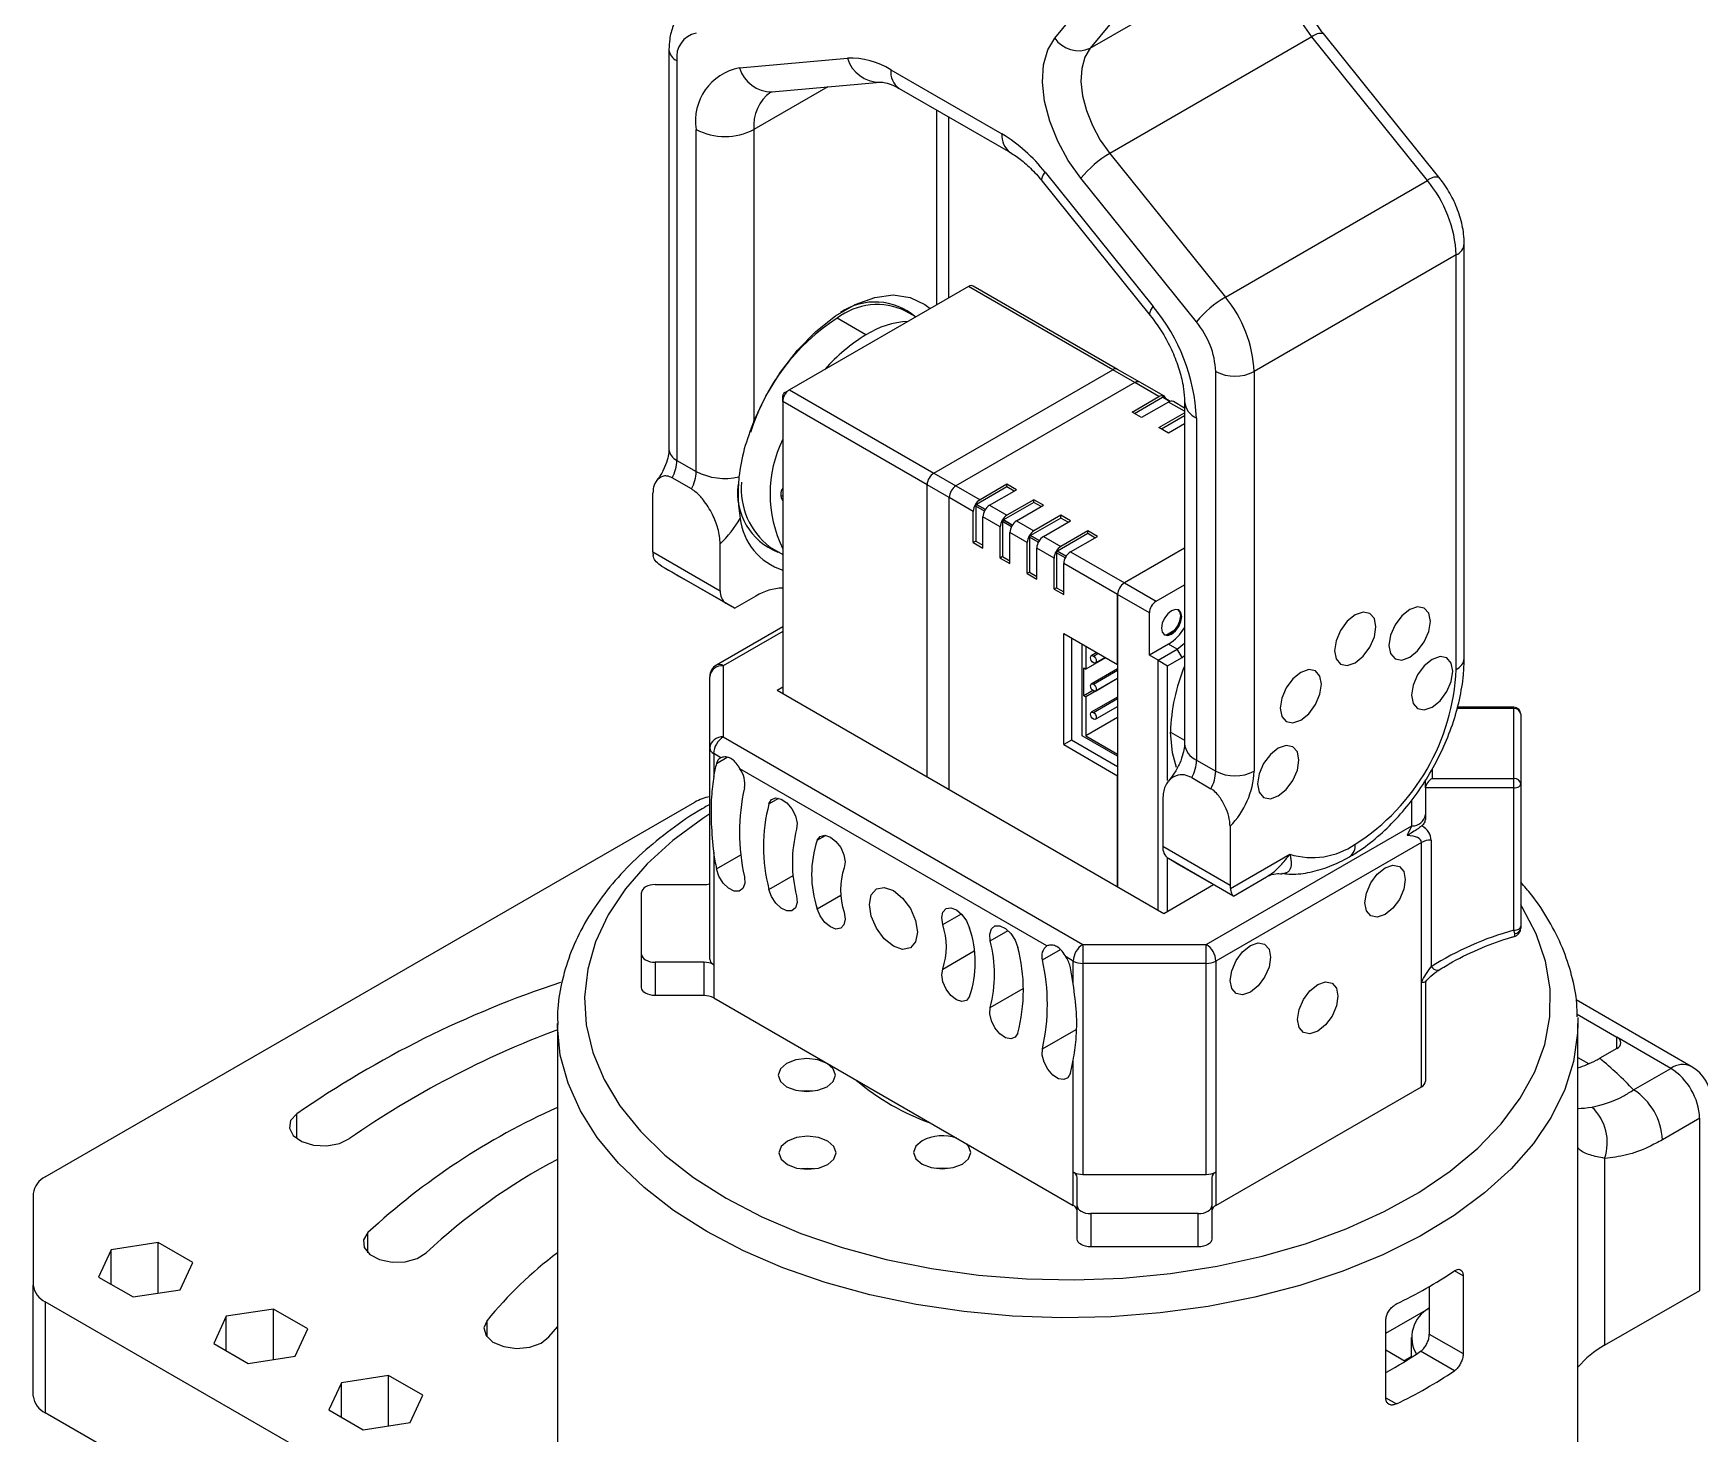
# Model space of a CAD drawing. Header units: millimetres. Extents: x 87 to 927, y 46 to 640.
# Drawn here: x 701.5 to 824, y 417.7 to 520.7 of the extents above; entities that cross this region are included whole.
import ezdxf

# ---------------------------------------------------------------- set-up
doc = ezdxf.new("R2010")
doc.units = ezdxf.units.MM

msp = doc.modelspace()

# ---------------------------------------------------------------- linework, layer by layer
at = {"color": 7, "linetype": 'Continuous', "lineweight": 25}
for p, q in [((776.587, 520.327), (787.18, 533.144)), ((790.009, 532.663), (779.189, 519.572)), ((779.189, 519.572), (794.038, 528.144)), ((804.826, 510.09), (796.332, 520.656)), ((748.234, 519.479), (748.234, 490.091)), ((795.48, 520.41), (780.631, 511.837)), ((803.974, 509.843), (795.48, 520.41)), ((748.82, 518.663), (748.82, 489.274)), ((753.416, 518.131), (761.354, 518.841)), ((755.804, 516.367), (763.743, 517.077)), ((764.536, 517.988), (772.701, 513.275)), ((765.158, 516.615), (773.323, 511.901)), ((768.79, 501.214), (768.79, 514.518)), ((750.234, 488.458), (750.234, 513.603)), ((754.477, 513.603), (754.477, 492.144)), ((780.631, 511.837), (789.125, 501.271)), ((775.666, 509.798), (783.605, 499.923)), ((775.883, 510.453), (783.821, 500.578)), ((787.003, 499.448), (778.509, 510.015)), ((789.125, 501.271), (803.974, 509.843)), ((806.681, 474.723), (806.681, 505.192)), ((806.095, 504.376), (791.246, 495.803)), ((806.095, 473.907), (806.095, 504.376)), ((770.245, 502.054), (757.093, 494.461)), ((780.852, 495.931), (770.245, 502.054)), ((781.202, 495.965), (770.595, 502.088)), ((762.711, 498.501), (760.59, 499.725)), ((766.368, 499.815), (765.628, 500.243)), ((767.699, 488.338), (780.852, 495.931)), ((782.478, 494.992), (769.326, 487.399)), ((782.478, 494.992), (780.852, 495.931)), ((782.828, 495.027), (781.202, 495.965)), ((784.246, 493.971), (782.478, 494.992)), ((784.596, 494.006), (782.828, 495.027)), ((788.418, 466.415), (788.418, 495.803)), ((791.246, 495.803), (791.246, 466.415)), ((756.598, 493.604), (756.598, 494.012)), ((767.204, 487.481), (756.598, 493.604)), ((756.598, 493.604), (756.598, 472.129)), ((756.739, 494.257), (757.093, 494.461)), ((757.093, 494.461), (767.699, 488.338)), ((782.266, 492.828), (784.246, 493.971)), ((782.443, 492.726), (784.493, 493.91)), ((784.953, 493.563), (782.973, 492.42)), ((785.066, 493.613), (784.543, 493.915)), ((786.125, 493.123), (785.303, 493.598)), ((786.125, 493.601), (786.125, 468.456)), ((782.973, 492.42), (782.266, 492.828)), ((784.246, 491.685), (786.125, 492.77)), ((784.423, 491.583), (786.125, 492.566)), ((787.003, 492.377), (787.003, 467.231)), ((784.953, 491.277), (784.246, 491.685)), ((786.125, 491.954), (784.953, 491.277)), ((748.82, 489.274), (750.234, 488.458)), ((749.88, 487.173), (748.466, 487.99)), ((767.204, 466.006), (767.204, 487.481)), ((768.831, 486.542), (767.204, 487.481)), ((767.699, 488.338), (769.326, 487.399)), ((773.073, 487.522), (771.094, 486.379)), ((773.781, 487.114), (773.073, 487.522)), ((773.073, 487.318), (773.073, 487.522)), ((747.052, 482.542), (747.052, 486.859)), ((768.831, 465.067), (768.831, 486.542)), ((770.599, 485.521), (768.831, 486.542)), ((769.326, 487.399), (771.094, 486.379)), ((773.073, 487.318), (770.846, 486.032)), ((771.801, 485.971), (773.781, 487.114)), ((773.604, 487.012), (773.073, 487.318)), ((775.053, 486.379), (773.073, 485.236)), ((775.76, 485.971), (775.053, 486.379)), ((775.053, 486.175), (775.053, 486.379)), ((770.599, 483.235), (770.599, 485.521)), ((770.775, 485.909), (770.775, 483.337)), ((771.306, 482.827), (771.306, 485.113)), ((772.578, 484.379), (771.306, 485.113)), ((771.801, 485.971), (773.073, 485.236)), ((775.053, 486.175), (772.826, 484.889)), ((773.781, 484.828), (775.76, 485.971)), ((777.033, 485.032), (774.806, 483.746)), ((775.584, 485.869), (775.053, 486.175)), ((777.033, 485.236), (775.053, 484.093)), ((777.74, 484.828), (777.033, 485.236)), ((777.033, 485.032), (777.033, 485.236)), ((777.564, 484.726), (777.033, 485.032)), ((772.578, 482.092), (772.578, 484.379)), ((772.755, 484.766), (772.755, 482.194)), ((773.286, 481.684), (773.286, 483.97)), ((774.558, 483.236), (773.286, 483.97)), ((773.781, 484.828), (775.053, 484.093)), ((775.76, 483.685), (777.74, 484.828)), ((779.013, 483.889), (776.786, 482.603)), ((779.013, 484.093), (777.033, 482.95)), ((779.72, 483.685), (779.013, 484.093)), ((779.013, 483.889), (779.013, 484.093)), ((779.543, 483.583), (779.013, 483.889)), ((747.052, 482.542), (752.002, 479.685)), ((752.002, 479.685), (752.002, 483.134)), ((755.629, 482.922), (756.598, 482.362)), ((770.775, 483.337), (770.599, 483.235)), ((770.599, 483.235), (771.306, 482.827)), ((770.775, 483.337), (771.306, 483.031)), ((774.558, 480.949), (774.558, 483.236)), ((774.735, 483.623), (774.735, 481.051)), ((775.265, 480.541), (775.265, 482.827)), ((776.538, 482.093), (775.265, 482.827)), ((775.76, 483.685), (777.033, 482.95)), ((777.74, 482.542), (779.72, 483.685)), ((777.74, 482.542), (781.7, 480.256)), ((786.125, 482.81), (781.7, 480.256)), ((752.416, 478.769), (747.693, 481.496)), ((756.323, 482.521), (756.244, 482.53)), ((772.755, 482.194), (772.578, 482.092)), ((772.578, 482.092), (773.286, 481.684)), ((772.755, 482.194), (773.286, 481.888)), ((776.538, 479.806), (776.538, 482.093)), ((776.715, 482.48), (776.715, 479.908)), ((781.205, 479.398), (777.245, 481.684)), ((777.245, 479.398), (777.245, 481.684)), ((753.062, 478.396), (749.527, 480.437)), ((774.735, 481.051), (774.558, 480.949)), ((774.558, 480.949), (775.265, 480.541)), ((774.735, 481.051), (775.265, 480.745)), ((781.7, 480.256), (784.034, 478.909)), ((784.034, 478.909), (786.125, 480.116)), ((754.627, 479.299), (753.062, 478.396)), ((776.715, 479.908), (776.538, 479.806)), ((776.538, 479.806), (777.245, 479.398)), ((776.715, 479.908), (777.245, 479.602)), ((781.205, 479.398), (781.205, 457.923)), ((783.539, 478.051), (781.205, 479.398)), ((781.205, 474.252), (781.205, 479.398)), ((752.416, 478.769), (753.062, 478.396)), ((783.539, 474.948), (783.539, 478.051)), ((756.598, 477.039), (751.724, 474.225)), ((777.245, 476.538), (781.205, 474.252)), ((777.245, 468.372), (777.245, 476.538)), ((784.791, 476.444), (785.413, 476.804)), ((785.173, 476.504), (785.102, 476.545)), ((777.819, 476.207), (777.819, 468.703)), ((778.59, 469.026), (778.59, 475.762)), ((778.873, 475.598), (778.873, 473.931)), ((784.953, 475.765), (783.539, 474.948)), ((784.175, 474.581), (785.589, 475.398)), ((785.589, 475.398), (784.953, 475.765)), ((785.589, 475.398), (786.125, 475.83)), ((785.943, 474.785), (785.589, 475.398)), ((752.224, 474.176), (752.224, 468.939)), ((778.731, 474.013), (778.873, 473.931)), ((778.731, 471.96), (778.731, 474.013)), ((780.316, 474.765), (778.873, 473.931)), ((779.675, 475.135), (779.273, 474.903)), ((779.573, 474.383), (780.275, 474.789)), ((784.175, 474.581), (783.539, 474.948)), ((784.175, 456.209), (784.175, 474.581)), ((784.175, 474.581), (784.882, 474.173)), ((784.882, 474.173), (785.943, 474.785)), ((784.882, 465.726), (784.882, 474.173)), ((785.943, 474.785), (786.125, 474.932)), ((751.224, 468.123), (751.224, 473.359)), ((781.205, 473.225), (778.873, 471.878)), ((781.205, 473.945), (779.273, 472.829)), ((779.574, 472.31), (781.205, 473.252)), ((756.174, 472.374), (756.598, 472.619)), ((756.174, 472.374), (784.599, 455.964)), ((779.395, 472.343), (778.731, 471.96)), ((778.731, 471.96), (778.873, 471.878)), ((778.873, 471.878), (778.873, 469.026)), ((781.205, 471.871), (779.274, 470.755)), ((781.205, 470.373), (778.873, 469.026)), ((779.574, 470.236), (781.205, 471.178)), ((810.333, 471.116), (806.169, 471.116)), ((810.333, 465.887), (810.333, 471.024)), ((810.833, 470.616), (810.833, 465.479)), ((751.224, 452.608), (751.224, 468.123)), ((752.224, 468.939), (778.65, 453.684)), ((777.819, 468.703), (777.245, 468.372)), ((777.245, 468.372), (781.205, 466.086)), ((781.205, 466.749), (777.819, 468.703)), ((781.205, 467.516), (778.59, 469.026)), ((778.873, 469.026), (781.205, 467.68)), ((752.047, 467.408), (751.517, 467.714)), ((751.517, 467.714), (751.517, 466.033)), ((787.003, 467.231), (788.418, 466.415)), ((776.009, 453.575), (753.45, 466.598)), ((781.205, 457.923), (781.205, 466.086)), ((786.65, 465.947), (788.064, 465.13)), ((803.833, 465.19), (803.833, 465.771)), ((804.333, 465.887), (810.333, 465.887)), ((810.333, 465.19), (810.333, 465.887)), ((810.833, 465.479), (810.833, 455.016)), ((784.529, 464.357), (784.529, 460.907)), ((810.333, 465.19), (803.833, 465.19)), ((803.833, 465.19), (803.833, 462.968)), ((810.333, 454.727), (810.333, 465.19)), ((702.393, 436.583), (750.133, 464.143)), ((787.721, 453.684), (802.833, 462.408)), ((789.478, 462.366), (789.478, 458.05)), ((784.529, 460.907), (789.478, 458.05)), ((803.54, 461.183), (788.428, 452.459)), ((803.54, 450.89), (803.54, 461.183)), ((804.247, 461.352), (804.247, 452.042)), ((751.517, 460.414), (751.517, 452.2)), ((784.882, 456.127), (784.882, 460.031)), ((789.666, 457.265), (784.943, 459.992)), ((785.589, 459.618), (784.943, 459.992)), ((789.125, 457.577), (785.589, 459.618)), ((789.498, 457.793), (793.862, 460.312)), ((747.224, 458.084), (750.81, 458.084)), ((784.599, 455.964), (788.259, 458.077)), ((789.711, 457.239), (792.158, 458.652)), ((746.224, 452.946), (746.224, 457.507)), ((810.388, 454.485), (810.333, 454.727)), ((810.833, 455.016), (810.833, 454.887)), ((778.65, 453.684), (778.65, 452.29)), ((778.65, 453.684), (787.721, 453.684)), ((787.721, 452.29), (787.721, 453.684)), ((746.224, 450.497), (746.224, 452.946)), ((750.81, 452.369), (747.224, 452.369)), ((747.224, 452.369), (747.224, 449.92)), ((750.81, 449.92), (750.81, 452.369)), ((751.517, 452.2), (751.517, 449.75)), ((777.942, 452.459), (777.413, 452.765)), ((777.942, 450.778), (777.942, 452.459)), ((787.721, 452.29), (778.65, 452.29)), ((778.65, 452.29), (778.65, 436.776)), ((787.721, 436.776), (787.721, 452.29)), ((788.428, 452.459), (788.428, 436.945)), ((803.54, 443.219), (803.54, 450.89)), ((803.833, 450.974), (803.833, 443.627)), ((750.81, 449.92), (747.224, 449.92)), ((751.517, 449.75), (777.942, 434.495)), ((823.364, 444.717), (814.903, 449.602)), ((814.975, 448.546), (817.904, 446.855)), ((815.021, 448.315), (815.028, 447.878)), ((740.028, 447.878), (740.028, 414.645)), ((815.028, 414.645), (815.028, 447.878)), ((817.904, 446.038), (816.642, 445.31)), ((821.864, 444.569), (817.904, 446.855)), ((777.942, 436.945), (777.942, 445.158)), ((815.028, 445.378), (815.807, 444.928)), ((819.127, 442.989), (821.864, 444.569)), ((788.428, 434.495), (803.54, 443.219)), ((823.985, 440.895), (821.248, 439.314)), ((823.985, 428.238), (823.985, 440.895)), ((816.999, 437.952), (816.999, 424.206)), ((777.942, 434.495), (777.942, 436.945)), ((778.235, 434.467), (778.235, 436.537)), ((778.65, 436.776), (787.721, 436.776)), ((788.135, 436.537), (788.135, 434.467)), ((788.428, 436.945), (788.428, 434.495)), ((701.514, 435.358), (701.514, 428.629)), ((778.235, 432.017), (778.235, 434.467)), ((787.135, 433.889), (779.235, 433.889)), ((779.235, 433.889), (779.235, 431.44)), ((787.135, 431.44), (787.135, 433.889)), ((788.135, 434.467), (788.135, 432.017)), ((707.242, 431.218), (706.315, 429.222)), ((710.699, 431.753), (707.242, 431.218)), ((707.242, 428.687), (707.242, 431.218)), ((713.231, 430.292), (710.699, 431.753)), ((710.699, 428.048), (710.699, 431.753)), ((787.135, 431.44), (779.235, 431.44)), ((712.304, 428.296), (713.231, 430.292)), ((706.315, 429.222), (708.846, 427.761)), ((806.604, 429.307), (806.604, 423.591)), ((701.514, 420.464), (701.514, 428.629)), ((708.846, 427.761), (712.304, 428.296)), ((804.114, 428.528), (804.114, 425.028)), ((816.999, 424.206), (823.985, 428.238)), ((799.63, 371.27), (702.393, 427.404)), ((702.393, 427.404), (702.393, 419.239)), ((715.698, 426.336), (714.772, 424.34)), ((719.156, 426.871), (715.698, 426.336)), ((715.698, 423.805), (715.698, 426.336)), ((721.687, 425.41), (719.156, 426.871)), ((719.156, 423.166), (719.156, 426.871)), ((800.918, 425.087), (804.023, 426.879)), ((720.76, 423.414), (721.687, 425.41)), ((739.403, 424.817), (740.028, 425.564)), ((800.918, 420.342), (800.918, 426.058)), ((804.114, 425.028), (806.604, 423.591)), ((714.772, 424.34), (717.303, 422.879)), ((802.332, 423.022), (800.918, 423.839)), ((802.782, 424.77), (802.782, 423.305)), ((805.959, 422.33), (803.477, 423.764)), ((717.303, 422.879), (720.76, 423.414)), ((802.242, 423.075), (802.782, 423.387)), ((724.155, 421.455), (723.228, 419.459)), ((727.612, 421.989), (724.155, 421.455)), ((724.155, 418.924), (724.155, 421.455)), ((730.143, 420.528), (727.612, 421.989)), ((727.612, 418.284), (727.612, 421.989)), ((729.217, 418.532), (730.143, 420.528)), ((799.63, 363.105), (702.393, 419.239)), ((723.228, 419.459), (725.759, 417.997)), ((725.759, 417.997), (729.217, 418.532))]:
    msp.add_line(p, q, dxfattribs=at)
at = {"color": 8, "linetype": 'Continuous', "lineweight": 25}
for p, q in [((759.898, 516.733), (754.477, 513.603)), ((767.912, 500.707), (767.912, 515.025)), ((785.029, 493.601), (784.493, 493.91)), ((786.125, 492.887), (784.953, 493.563)), ((756.598, 486.611), (756.457, 486.693)), ((771.417, 485.539), (770.775, 485.909)), ((771.488, 485.661), (770.846, 486.032)), ((770.846, 486.032), (771.488, 485.661)), ((773.397, 484.396), (772.755, 484.766)), ((773.467, 484.518), (772.826, 484.889)), ((772.826, 484.889), (773.468, 484.518)), ((756.244, 482.53), (756.244, 482.566)), ((775.377, 483.253), (774.735, 483.623)), ((775.447, 483.375), (774.805, 483.746)), ((774.806, 483.746), (775.448, 483.375)), ((777.427, 482.232), (776.785, 482.603)), ((776.786, 482.603), (777.427, 482.232)), ((777.357, 482.11), (776.715, 482.48)), ((756.598, 476.701), (752.224, 474.176)), ((779.423, 474.888), (779.763, 475.084)), ((779.423, 472.814), (781.205, 473.843)), ((779.424, 470.741), (781.205, 471.769)), ((810.333, 471.024), (806.143, 471.024)), ((810.333, 471.024), (810.333, 471.116)), ((785.094, 469.294), (786.125, 468.699)), ((751.721, 466.984), (752.518, 467.444)), ((804.333, 466.601), (804.333, 465.887)), ((755.582, 464.026), (756.295, 464.438)), ((802.833, 462.408), (802.833, 464.318)), ((759.131, 461.352), (759.733, 461.7)), ((751.721, 459.227), (753.523, 460.267)), ((755.582, 457.727), (757.365, 458.757)), ((759.131, 456.304), (760.867, 457.306)), ((768.352, 455.137), (769.726, 455.931)), ((771.845, 453.938), (773.164, 454.7)), ((768.352, 451.871), (770.672, 453.21)), ((775.684, 452.538), (777.002, 453.299)), ((771.845, 449.039), (774.271, 450.439)), ((775.684, 446.006), (778.16, 447.435)), ((817.904, 446.038), (817.904, 446.855)), ((720.879, 439.404), (720.879, 441.225)), ((726.106, 431.005), (726.106, 432.492)), ((806.604, 429.307), (805.959, 429.679)), ((734.864, 424.817), (734.864, 426.027)), ((800.918, 420.342), (801.695, 419.894))]:
    msp.add_line(p, q, dxfattribs=at)
at = {"color": 7, "linetype": 'Continuous', "lineweight": 25, "flags": 128}
for points in [[(795.48, 520.41), (794.784, 521.391), (794.203, 522.456), (793.762, 523.56), (793.477, 524.659), (793.361, 525.708), (793.419, 526.664), (793.647, 527.487), (794.038, 528.144)], [(778.509, 510.015), (777.582, 511.323), (776.807, 512.743), (776.218, 514.216), (775.839, 515.681), (775.684, 517.08), (775.761, 518.354), (776.066, 519.451), (776.587, 520.327)], [(779.189, 519.572), (778.798, 518.914), (778.569, 518.091), (778.512, 517.136), (778.628, 516.087), (778.912, 514.988), (779.354, 513.883), (779.935, 512.819), (780.631, 511.837)], [(754.477, 492.144), (755.353, 493.998), (756.429, 495.758), (757.669, 497.364), (759.029, 498.76), (760.464, 499.899), (761.924, 500.742), (763.359, 501.26), (764.719, 501.434), (765.959, 501.26), (767.035, 500.742), (767.428, 500.428)], [(784.246, 493.971), (784.342, 494.016), (784.435, 494.037), (784.521, 494.034), (784.596, 494.006), (784.657, 493.955), (784.703, 493.883), (784.728, 493.809)], [(785.173, 478.219), (784.889, 477.99), (784.648, 477.665), (784.487, 477.294), (784.43, 476.933), (784.487, 476.638), (784.648, 476.452), (784.889, 476.406), (785.173, 476.504)], [(785.102, 476.545), (785.386, 476.774), (785.627, 477.099), (785.788, 477.47), (785.845, 477.831), (785.788, 478.127), (785.661, 478.289)], [(785.173, 476.504), (785.457, 476.734), (785.698, 477.058), (785.859, 477.43), (785.915, 477.79), (785.859, 478.086), (785.698, 478.271), (785.457, 478.318), (785.173, 478.219)], [(798.671, 474.397), (799.252, 474.867), (799.746, 475.532), (800.075, 476.292), (800.191, 477.031), (800.075, 477.636), (799.746, 478.015), (799.252, 478.111), (798.671, 477.909), (798.089, 477.439), (797.596, 476.774), (797.266, 476.014), (797.15, 475.275), (797.266, 474.67), (797.596, 474.291), (798.089, 474.195), (798.671, 474.397)], [(802.671, 474.793), (803.252, 475.263), (803.746, 475.928), (804.075, 476.688), (804.191, 477.426), (804.075, 478.032), (803.746, 478.411), (803.252, 478.507), (802.671, 478.304), (802.089, 477.835), (801.596, 477.17), (801.266, 476.41), (801.15, 475.671), (801.266, 475.066), (801.596, 474.687), (802.089, 474.591), (802.671, 474.793)], [(784.614, 476.475), (784.818, 476.446), (785.102, 476.545)], [(779.423, 474.398), (779.342, 474.464), (779.273, 474.556), (779.227, 474.662), (779.211, 474.765), (779.227, 474.85), (779.273, 474.903), (779.342, 474.916), (779.423, 474.888)], [(779.423, 474.888), (779.504, 474.822), (779.573, 474.73), (779.619, 474.624), (779.635, 474.521), (779.619, 474.436), (779.573, 474.383), (779.504, 474.37), (779.423, 474.398)], [(804.328, 471.131), (804.909, 471.6), (805.403, 472.266), (805.732, 473.025), (805.848, 473.764), (805.732, 474.369), (805.403, 474.748), (804.909, 474.844), (804.328, 474.642), (803.746, 474.172), (803.253, 473.507), (802.923, 472.747), (802.807, 472.009), (802.923, 471.404), (803.253, 471.024), (803.746, 470.929), (804.328, 471.131)], [(779.424, 472.324), (779.342, 472.39), (779.274, 472.483), (779.228, 472.589), (779.211, 472.692), (779.228, 472.776), (779.273, 472.829), (779.342, 472.842), (779.423, 472.814)], [(779.423, 472.814), (779.505, 472.749), (779.573, 472.656), (779.619, 472.55), (779.636, 472.447), (779.62, 472.362), (779.574, 472.31), (779.505, 472.296), (779.424, 472.324)], [(794.671, 470.175), (795.252, 470.644), (795.746, 471.31), (796.075, 472.07), (796.191, 472.808), (796.075, 473.413), (795.746, 473.793), (795.252, 473.888), (794.671, 473.686), (794.089, 473.217), (793.596, 472.551), (793.266, 471.792), (793.15, 471.053), (793.266, 470.448), (793.596, 470.069), (794.089, 469.973), (794.671, 470.175)], [(779.424, 470.251), (779.343, 470.316), (779.274, 470.409), (779.228, 470.515), (779.212, 470.618), (779.228, 470.703), (779.274, 470.755), (779.343, 470.769), (779.424, 470.741)], [(779.424, 470.741), (779.505, 470.675), (779.574, 470.582), (779.62, 470.476), (779.636, 470.373), (779.62, 470.289), (779.574, 470.236), (779.505, 470.223), (779.424, 470.251)], [(785.542, 466.694), (785.23, 467.78), (785.094, 469.294)], [(793.014, 464.599), (793.596, 465.069), (794.089, 465.734), (794.418, 466.494), (794.534, 467.233), (794.418, 467.838), (794.089, 468.217), (793.596, 468.313), (793.014, 468.111), (792.432, 467.641), (791.939, 466.976), (791.609, 466.216), (791.494, 465.477), (791.609, 464.872), (791.939, 464.493), (792.432, 464.397), (793.014, 464.599)], [(810.333, 465.19), (810.43, 465.195), (810.524, 465.212), (810.61, 465.239), (810.686, 465.274), (810.748, 465.318), (810.795, 465.368), (810.823, 465.422), (810.833, 465.479)], [(755.582, 464.026), (755.775, 464.337), (756.094, 464.458), (756.489, 464.371), (756.901, 464.088), (757.267, 463.654), (757.531, 463.133), (757.653, 462.606), (757.614, 462.153)], [(759.131, 461.352), (759.353, 461.626), (759.693, 461.704), (760.097, 461.573), (760.504, 461.254), (760.853, 460.796), (761.09, 460.267), (761.179, 459.749), (761.107, 459.32)], [(799.378, 456.739), (799.491, 457.461), (799.813, 458.203), (800.294, 458.853), (800.863, 459.311), (801.431, 459.509), (801.913, 459.415), (802.235, 459.045), (802.348, 458.454), (802.235, 457.732), (801.913, 456.99), (801.431, 456.34), (800.863, 455.882), (800.294, 455.684), (799.813, 455.778), (799.491, 456.148), (799.378, 456.739)], [(747.224, 458.084), (747.029, 458.073), (746.841, 458.04), (746.668, 457.987), (746.517, 457.915), (746.392, 457.827), (746.3, 457.728), (746.243, 457.619), (746.224, 457.507)], [(753.775, 458.653), (753.798, 458.163), (753.662, 457.791), (753.386, 457.593), (753.013, 457.601), (752.6, 457.813), (752.209, 458.196), (751.901, 458.693), (751.721, 459.227)], [(757.614, 457.254), (757.653, 456.756), (757.531, 456.369), (757.267, 456.154), (756.901, 456.142), (756.489, 456.335), (756.094, 456.704), (755.775, 457.193), (755.582, 457.727)], [(762.962, 456.616), (763.096, 457.32), (763.48, 457.761), (764.053, 457.872), (764.73, 457.637), (765.406, 457.091), (765.98, 456.318), (766.363, 455.434), (766.497, 454.575), (766.363, 453.872), (765.98, 453.431), (765.406, 453.319), (764.73, 453.554), (764.053, 454.1), (763.48, 454.874), (763.096, 455.757), (762.962, 456.616)], [(789.711, 457.239), (789.71, 457.239), (789.666, 457.265)], [(761.107, 456.054), (761.179, 455.542), (761.09, 455.127), (760.853, 454.871), (760.504, 454.815), (760.097, 454.967), (759.693, 455.303), (759.353, 455.773), (759.131, 456.304)], [(768.352, 455.137), (768.28, 455.65), (768.369, 456.065), (768.606, 456.32), (768.955, 456.376), (769.362, 456.224), (769.766, 455.888), (770.106, 455.419), (770.329, 454.887)], [(771.845, 453.938), (771.806, 454.436), (771.928, 454.822), (772.192, 455.038), (772.558, 455.05), (772.97, 454.856), (773.366, 454.487), (773.684, 453.998), (773.878, 453.464)], [(810.333, 454.727), (810.43, 454.733), (810.524, 454.749), (810.61, 454.776), (810.686, 454.812), (810.748, 454.856), (810.795, 454.906), (810.823, 454.96), (810.833, 455.016)], [(789.478, 451.024), (789.591, 451.746), (789.913, 452.488), (790.395, 453.138), (790.963, 453.596), (791.531, 453.794), (792.013, 453.7), (792.335, 453.33), (792.448, 452.739), (792.335, 452.017), (792.013, 451.275), (791.531, 450.625), (790.963, 450.167), (790.395, 449.969), (789.913, 450.063), (789.591, 450.433), (789.478, 451.024)], [(746.224, 452.946), (746.243, 452.834), (746.3, 452.726), (746.392, 452.626), (746.517, 452.538), (746.668, 452.466), (746.841, 452.413), (747.029, 452.38), (747.224, 452.369)], [(770.329, 449.84), (770.106, 449.566), (769.766, 449.488), (769.362, 449.618), (768.955, 449.937), (768.606, 450.396), (768.369, 450.924), (768.28, 451.443), (768.352, 451.871)], [(794.428, 448.166), (794.541, 448.887), (794.863, 449.63), (795.345, 450.279), (795.913, 450.738), (796.481, 450.935), (796.963, 450.842), (797.285, 450.471), (797.398, 449.88), (797.285, 449.159), (796.963, 448.417), (796.481, 447.767), (795.913, 447.308), (795.345, 447.111), (794.863, 447.205), (794.541, 447.575), (794.428, 448.166)], [(747.224, 449.92), (747.029, 449.931), (746.841, 449.963), (746.668, 450.017), (746.517, 450.089), (746.392, 450.176), (746.3, 450.276), (746.243, 450.384), (746.224, 450.497)], [(773.878, 447.165), (773.684, 446.854), (773.366, 446.733), (772.97, 446.821), (772.558, 447.103), (772.192, 447.538), (771.928, 448.058), (771.806, 448.585), (771.845, 449.039)], [(777.738, 444.208), (777.558, 443.881), (777.25, 443.741), (776.859, 443.808), (776.446, 444.074), (776.073, 444.497), (775.797, 445.012), (775.661, 445.542), (775.684, 446.006)], [(756.878, 444.93), (756.423, 444.537), (756.263, 444.073), (756.423, 443.609), (756.878, 443.216), (757.56, 442.953), (758.363, 442.861), (759.167, 442.953), (759.848, 443.216), (760.304, 443.609), (760.463, 444.073), (760.304, 444.537), (759.848, 444.93), (759.167, 445.193), (758.363, 445.285), (757.56, 445.193), (756.878, 444.93)], [(758.815, 442.889), (758.363, 442.917), (757.912, 442.889)], [(720.879, 441.225), (720.424, 440.727), (720.333, 440.166), (720.62, 439.628), (721.242, 439.195), (722.105, 438.931), (723.076, 438.879), (724.008, 439.045), (724.759, 439.404)], [(756.932, 439.216), (756.477, 438.822), (756.317, 438.358), (756.477, 437.894), (756.932, 437.501), (757.613, 437.238), (758.417, 437.146), (759.221, 437.238), (759.902, 437.501), (760.357, 437.894), (760.517, 438.358), (760.357, 438.822), (759.902, 439.216), (759.221, 439.478), (758.417, 439.571), (757.613, 439.478), (756.932, 439.216)], [(766.832, 439.247), (766.376, 438.853), (766.216, 438.389), (766.376, 437.925), (766.832, 437.532), (767.513, 437.269), (768.316, 437.177), (769.12, 437.269), (769.801, 437.532), (770.257, 437.925), (770.416, 438.389), (770.257, 438.853), (770.118, 439.012)], [(768.768, 437.205), (768.316, 437.234), (767.865, 437.205)], [(758.868, 437.174), (758.417, 437.203), (757.966, 437.174)], [(778.235, 434.467), (778.255, 434.354), (778.311, 434.246), (778.404, 434.146), (778.528, 434.058), (778.68, 433.987), (778.853, 433.933), (779.04, 433.9), (779.235, 433.889)], [(787.135, 433.889), (787.33, 433.9), (787.517, 433.933), (787.69, 433.987), (787.842, 434.058), (787.966, 434.146), (788.059, 434.246), (788.116, 434.354), (788.135, 434.467)], [(726.106, 432.492), (725.776, 431.962), (725.823, 431.4), (726.239, 430.891), (726.961, 430.512), (727.879, 430.321), (728.853, 430.348), (729.735, 430.588), (730.391, 431.005)], [(779.235, 431.44), (779.04, 431.451), (778.853, 431.484), (778.68, 431.537), (778.528, 431.609), (778.404, 431.696), (778.311, 431.796), (778.255, 431.904), (778.235, 432.017)], [(788.135, 432.017), (788.116, 431.904), (788.059, 431.796), (787.966, 431.696), (787.842, 431.609), (787.69, 431.537), (787.517, 431.484), (787.33, 431.451), (787.135, 431.44)], [(734.864, 426.027), (734.635, 425.48), (734.787, 424.924), (735.296, 424.443), (736.085, 424.112), (737.033, 423.98), (737.996, 424.067), (738.829, 424.361), (739.403, 424.817)]]:
    msp.add_lwpolyline(points, dxfattribs=at)
at = {"color": 8, "linetype": 'Continuous', "lineweight": 25, "flags": 128}
for points in [[(775.666, 509.798), (775.651, 509.821), (775.639, 509.969), (775.717, 510.182), (775.883, 510.453)], [(783.605, 499.923), (783.59, 499.946), (783.577, 500.094), (783.655, 500.307), (783.821, 500.578)], [(751.224, 463.274), (750.716, 462.943), (748.527, 461.331), (746.628, 459.6), (745.037, 457.769), (743.772, 455.855), (742.843, 453.878), (742.261, 451.857), (742.032, 449.812), (742.157, 447.765), (742.636, 445.735), (743.464, 443.742), (744.632, 441.808), (746.128, 439.95), (747.939, 438.188), (750.045, 436.539), (752.426, 435.02), (755.058, 433.646), (757.914, 432.43), (760.966, 431.385), (764.184, 430.521), (767.535, 429.846), (770.986, 429.369), (774.503, 429.092), (778.049, 429.02), (781.591, 429.152), (785.091, 429.488), (788.517, 430.024), (791.832, 430.755), (795.005, 431.673), (798.002, 432.769), (800.796, 434.033), (803.356, 435.452), (805.659, 437.011), (807.68, 438.694), (809.401, 440.486), (810.802, 442.369), (811.871, 444.322), (812.597, 446.327), (812.973, 448.365), (812.994, 450.413), (812.661, 452.453), (811.976, 454.463), (810.948, 456.424), (810.833, 456.607)], [(804.783, 451.775), (804.757, 451.763), (804.681, 451.756), (804.588, 451.781), (804.482, 451.84), (804.367, 451.928), (804.247, 452.042)], [(815.028, 447.878), (815.007, 447.155), (814.711, 445.068), (814.066, 443.007), (813.08, 440.991), (811.761, 439.04), (810.121, 437.172), (808.177, 435.404), (805.945, 433.753), (803.448, 432.234), (800.708, 430.861), (797.751, 429.647), (794.604, 428.605), (791.298, 427.742), (787.863, 427.068), (784.332, 426.589), (780.736, 426.309), (777.111, 426.231), (773.489, 426.356), (769.905, 426.682), (766.393, 427.206), (762.985, 427.924), (759.713, 428.829), (756.608, 429.912), (753.698, 431.163), (751.012, 432.571), (748.573, 434.121), (746.406, 435.801), (744.53, 437.594), (742.963, 439.483), (741.72, 441.45), (740.811, 443.478), (740.246, 445.547), (740.031, 447.637), (740.028, 447.878)]]:
    msp.add_lwpolyline(points, dxfattribs=at)
at = {"color": 7, "linetype": 'Continuous', "lineweight": 25}
for centre, radius, start, end in [((750.556, 518.946), 1.759, 100.54678, 189.25188), ((778.338, 521.5), 2.108, 213.81774, 293.7972), ((754.14, 514.24), 3.958, 100.54678, 189.25188), ((761.581, 513.323), 5.522, 57.65072, 92.35776), ((752.355, 517.698), 4.611, 242.60967, 297.39033), ((766.649, 503.244), 11.715, 37.97873, 58.8941), ((784.457, 505.238), 7.628, 120.10441, 141.22945), ((796.896, 503.952), 9.209, 2.63929, 39.77207), ((763.382, 496.333), 4.583, 49.40677, 123.82546), ((792.951, 494.671), 7.628, 120.10441, 141.22945), ((782.046, 495.379), 9.209, 2.63929, 39.77207), ((769.003, 486.725), 15.485, 122.90926, 162.68669), ((763.528, 495.905), 4.819, 64.16453, 127.56168), ((773.204, 491.741), 13.814, 2.63929, 39.77207), ((769.419, 487.483), 12.899, 121.33228, 138.86037), ((766.115, 493.158), 6.334, 92.90023, 122.50505), ((782.285, 495.521), 6.14, 2.63929, 39.77207), ((781.057, 495.645), 0.352, 65.69288, 125.61758), ((782.683, 494.706), 0.352, 65.69288, 125.61758), ((789.832, 498.533), 3.074, 242.60967, 297.39033), ((756.905, 493.998), 0.307, 122.60515, 177.39535), ((784.522, 493.869), 0.0503, 65.68605, 125.61817), ((785.158, 493.277), 0.352, 65.69288, 125.61758), ((764.777, 486.806), 9.116, 153.79243, 206.20757), ((745.995, 489.361), 2.826, 330.97626, 358.24011), ((747.409, 488.545), 2.826, 330.97626, 358.24011), ((752.363, 492.598), 4.656, 242.78786, 282.45279), ((757.93, 486.879), 4.664, 172.09467, 248.81523), ((758.975, 487.206), 5.437, 175.08325, 232.00608), ((768.279, 487.432), 1.076, 122.60548, 177.39452), ((757.256, 486.771), 0.804, 144.9378, 215.0622), ((769.905, 486.493), 1.076, 122.60548, 177.39452), ((771.673, 485.473), 1.076, 122.60548, 177.39452), ((746.413, 488.993), 8.097, 313.65004, 330.53464), ((757.964, 485.525), 4.531, 186.52459, 252.45221), ((770.929, 485.902), 0.154, 122.79991, 177.37954), ((770.893, 485.95), 0.0947, 119.99749, 120.26595), ((772.38, 485.064), 1.076, 122.60548, 177.39452), ((773.653, 484.33), 1.076, 122.60548, 177.39452), ((772.909, 484.759), 0.154, 122.79991, 177.37954), ((772.873, 484.807), 0.0947, 119.99749, 120.26595), ((774.36, 483.921), 1.076, 122.60548, 177.39452), ((775.633, 483.187), 1.076, 122.60548, 177.39452), ((748.709, 482.537), 1.657, 179.80995, 188.73129), ((774.889, 483.616), 0.154, 122.79991, 177.37954), ((774.853, 483.664), 0.0947, 119.99749, 120.26595), ((776.34, 482.778), 1.076, 122.60548, 177.39452), ((777.613, 482.044), 1.076, 122.60548, 177.39452), ((776.869, 482.473), 0.154, 122.79991, 177.37954), ((776.833, 482.521), 0.0947, 119.99749, 120.26595), ((778.32, 481.635), 1.076, 122.60548, 177.39452), ((782.28, 479.35), 1.076, 122.60548, 177.39452), ((753.003, 479.586), 1.006, 174.37962, 234.30196), ((756.63, 476.112), 3.764, 90.49041, 122.15055), ((784.613, 478.002), 1.076, 122.60548, 177.39452), ((783.072, 478.79), 3.562, 301.87213, 328.98505), ((752.224, 473.359), 1, 119.99731, 180), ((752.141, 473.257), 0.922, 84.81742, 173.64866), ((798.346, 469.002), 13.255, 157.22237, 178.73641), ((789.976, 474.64), 16.136, 302.60548, 357.39452), ((810.333, 470.616), 0.5, 0, 90), ((810.374, 470.565), 0.461, 6.35134, 95.18258), ((752.141, 468.021), 0.922, 84.81742, 173.64866), ((751.724, 468.172), 0.503, 185.6948, 245.62534), ((753.052, 467.645), 1.537, 122.60548, 177.39452), ((763.894, 463.869), 12.565, 165.64676, 170.08209), ((752.313, 466.867), 0.603, 116.21277, 168.84602), ((784.179, 467.318), 2.826, 330.97626, 358.24011), ((751.857, 465.488), 1.942, 351.0548, 34.88959), ((785.593, 466.501), 2.826, 330.97626, 358.24011), ((789.832, 469.144), 3.074, 242.60967, 297.39033), ((785.014, 466.726), 6.24, 315.68023, 357.14123), ((810.374, 465.428), 0.461, 6.35134, 95.18258), ((751.959, 460.867), 3.751, 101.31023, 119.13874), ((768.383, 461.92), 14.968, 167.39631, 192.60369), ((767.78, 460.877), 12.599, 165.52328, 194.47672), ((802.916, 463.326), 0.922, 264.81742, 353.64866), ((767.102, 459.703), 9.799, 165.52328, 194.47672), ((766.597, 458.828), 7.881, 161.3226, 198.6774), ((785.53, 460.809), 1.006, 174.37962, 234.30196), ((795.506, 465.653), 5.588, 252.88412, 304.48977), ((804.218, 459.91), 1.443, 88.8559, 118.04024), ((775.122, 463.869), 23.857, 188.3278, 191.22025), ((765.938, 457.687), 5.1, 161.3226, 198.6774), ((750.815, 459.719), 1.635, 269.80105, 284.46954), ((791.136, 458.044), 1.657, 179.80995, 188.73129), ((763.521, 453.504), 5.1, 341.3226, 18.6774), ((762.862, 452.364), 7.881, 341.3226, 18.6774), ((816.405, 432.725), 22.825, 105.42878, 122.18563), ((810.387, 454.933), 0.448, 270.03348, 354.14484), ((762.357, 451.488), 9.799, 345.52328, 14.47672), ((761.679, 450.315), 12.599, 345.52328, 14.47672), ((776.51, 452.849), 0.882, 124.54308, 200.61081), ((779.478, 452.389), 1.537, 122.60548, 177.39452), ((786.892, 452.389), 1.537, 2.60548, 57.39452), ((750.838, 450.927), 1.443, 61.95976, 91.1441), ((751.724, 452.658), 0.503, 185.6948, 245.62534), ((761.076, 449.272), 14.968, 347.39631, 12.60369), ((775.372, 451.469), 2.417, 11.8336, 32.42351), ((754.337, 447.323), 23.857, 8.3278, 11.22025), ((778.621, 453.733), 1.443, 241.95976, 271.1441), ((787.749, 453.733), 1.443, 268.8559, 298.04024), ((763.874, 379.212), 75.459, 108.23229, 124.73465), ((750.838, 448.477), 1.443, 61.95976, 91.1441), ((764.031, 382.921), 68.795, 110.42069, 124.81019), ((817.749, 446.447), 0.437, 290.78342, 69.21658), ((765.565, 447.323), 12.565, 345.64676, 350.08209), ((797.005, 421.796), 30.635, 43.77072, 50.13329), ((821.864, 442.119), 3, 0, 60.00269), ((803.332, 443.677), 0.503, 294.37466, 354.3052), ((819.379, 440.685), 4.61, 2.60548, 57.39452), ((816.642, 439.105), 4.61, 2.60548, 57.39452), ((760.995, 394.787), 51.371, 114.08857, 132.77783), ((813.653, 439.118), 3.544, 340.78731, 47.16633), ((768.33, 436.307), 3.3, 71.16605, 117.00105), ((760.875, 398.418), 44.622, 117.85146, 133.08979), ((703.016, 435.209), 1.509, 114.37466, 174.3052), ((778.621, 438.218), 1.443, 241.95976, 271.1441), ((777.735, 436.487), 0.503, 5.6948, 65.62534), ((787.749, 438.218), 1.443, 268.8559, 298.04024), ((788.635, 436.487), 0.503, 114.37466, 174.3052), ((777.735, 434.037), 0.503, 5.6948, 65.62534), ((788.635, 434.037), 0.503, 114.37466, 174.3052), ((758.117, 407.052), 30.012, 127.06343, 140.78419), ((786.208, 459.289), 35.593, 295.79383, 303.70583), ((703.016, 428.779), 1.509, 185.6948, 245.62534), ((805.271, 424.793), 2.444, 118.23845, 210.46746), ((786.18, 449.215), 30.772, 298.61702, 304.20027), ((820.434, 418.008), 7.085, 118.99294, 139.72339), ((786.208, 451.94), 35.593, 295.79383, 303.70583), ((703.016, 420.613), 1.509, 185.6948, 245.62534)]:
    msp.add_arc(centre, radius, start, end, dxfattribs=at)
at = {"color": 8, "linetype": 'Continuous', "lineweight": 25}
for centre, radius, start, end in [((796.16, 519.657), 1.014, 80.24093, 132.10144), ((749.19, 519.547), 0.959, 184.04001, 247.26261), ((755.794, 518.853), 2.485, 196.88213, 270.23981), ((763.733, 519.563), 2.486, 196.8848, 270.19342), ((766.006, 517.826), 1.479, 173.70115, 234.98667), ((757.499, 513.892), 3.037, 126.11372, 185.44782), ((774.208, 513.128), 1.514, 174.42767, 233.75247), ((804.654, 509.091), 1.014, 80.24093, 132.10144), ((805.68, 505.292), 1.006, 294.37596, 354.29026), ((787.628, 493.754), 1.512, 186.12119, 245.58808), ((749.235, 490.19), 1.006, 185.6948, 245.62534), ((751.931, 473.767), 0.503, 54.38242, 114.30712), ((805.68, 474.823), 1.006, 294.37466, 354.3052), ((787.616, 468.598), 1.498, 185.44963, 245.87051), ((797.669, 460.948), 1.006, 305.70856, 5.61946), ((822.743, 443.342), 1.509, 65.69288, 125.61758), ((773.11, 456.64), 17.051, 229.44586, 250.55952)]:
    msp.add_arc(centre, radius, start, end, dxfattribs=at)
at = {"color": 7, "linetype": 'Continuous', "lineweight": 25}
for centre, major_axis, ratio, start_param, end_param in [((748.113, 481.253), (2, -1.155), 0.0000704, 4.5009099, 5.4978278), ((804.333, 465.479), (0.444, 0.444), 0.5176867, 1.0930997, 2.663896), ((802.833, 461.591), (0.623, 1.465), 0.2277727, 1.0793432, 1.602942), ((801.418, 461.352), (2.828, 0), 0.5773815, 0, 0.7064834), ((801.418, 460.775), (2.114, 0.474), 0.3689955, 6.2006132, 7.2478107)]:
    msp.add_ellipse(centre, major_axis=major_axis, ratio=ratio, start_param=start_param, end_param=end_param, dxfattribs=at)
for points, knots in [([(796.332, 520.656), (796.19, 520.839), (795.773, 521.379), (795.157, 522.379), (794.569, 523.631), (794.162, 524.88), (793.951, 526.044), (793.928, 527.049), (794.061, 527.824), (794.247, 528.25), (794.355, 528.393), (794.392, 528.442)], [0, 0, 0, 0, 0.0652986, 0.1927918, 0.3206071, 0.4476548, 0.5729776, 0.695918, 0.8165881, 0.9371207, 1, 1, 1, 1]), ([(750.068, 523), (749.951, 522.944), (749.528, 522.741), (748.988, 522.121), (748.501, 521.239), (748.268, 520.337), (748.244, 519.731), (748.234, 519.479)], [0, 0, 0, 0, 0.0938665, 0.3377174, 0.5764363, 0.8238644, 1, 1, 1, 1]), ([(763.743, 517.077), (763.78, 517.079), (763.883, 517.085), (764.249, 517.032), (764.744, 516.844), (765.077, 516.66), (765.158, 516.615)], [0, 0, 0, 0, 0.1898537, 0.5287642, 0.8858409, 1, 1, 1, 1]), ([(755.718, 516.349), (755.717, 516.349), (755.715, 516.352), (755.77, 516.361), (755.804, 516.367)], [0, 0, 0, 0, 0.361986, 1, 1, 1, 1]), ([(773.323, 511.901), (773.46, 511.817), (773.863, 511.571), (774.592, 510.984), (775.243, 510.314), (775.592, 509.889), (775.666, 509.798)], [0, 0, 0, 0, 0.18530215, 0.54015591, 0.90253015, 1, 1, 1, 1]), ([(806.681, 505.192), (806.672, 505.434), (806.647, 506.096), (806.398, 507.209), (805.891, 508.48), (805.326, 509.441), (804.937, 509.945), (804.826, 510.09)], [0, 0, 0, 0, 0.1450865, 0.3964367, 0.6476463, 0.8989296, 1, 1, 1, 1]), ([(770.595, 502.088), (770.544, 502.107), (770.442, 502.144), (770.311, 502.084), (770.245, 502.054)], [0, 0, 0, 0, 0.4999489, 1, 1, 1, 1]), ([(783.605, 499.923), (783.746, 499.741), (784.165, 499.201), (784.79, 498.2), (785.4, 496.943), (785.833, 495.692), (786.085, 494.535), (786.112, 493.903), (786.125, 493.601)], [0, 0, 0, 0, 0.09441861, 0.27989009, 0.46602278, 0.65098539, 0.83300627, 1, 1, 1, 1]), ([(754.477, 492.144), (754.213, 491.459), (753.67, 490.047), (753.47, 488.73), (753.367, 488.052)], [0, 0, 0, 0, 0.4846578, 1, 1, 1, 1]), ([(748.234, 490.091), (748.231, 490.009), (748.223, 489.787), (748.117, 489.27), (747.848, 488.595), (747.553, 488.063), (747.355, 487.829), (747.321, 487.79)], [0, 0, 0, 0, 0.1430684, 0.3865366, 0.6544123, 0.9414987, 1, 1, 1, 1]), ([(748.466, 487.99), (748.335, 488.046), (748.074, 488.158), (747.677, 488.093), (747.317, 487.838), (747.087, 487.388), (747.062, 487.01), (747.052, 486.859)], [0, 0, 0, 0, 0.1632005, 0.3248156, 0.5761534, 0.8300926, 1, 1, 1, 1]), ([(753.367, 488.052), (753.333, 487.537), (753.266, 486.503), (753.397, 485.509), (753.462, 485.01)], [0, 0, 0, 0, 0.4973956, 1, 1, 1, 1]), ([(752.002, 483.134), (751.968, 483.502), (751.903, 484.202), (751.437, 485.345), (750.867, 486.264), (750.307, 486.889), (749.998, 487.095), (749.88, 487.173)], [0, 0, 0, 0, 0.2554455, 0.4862206, 0.7372675, 0.9002166, 1, 1, 1, 1]), ([(747.693, 481.496), (747.548, 481.596), (747.281, 481.783), (747.112, 482.085), (747.078, 482.249), (747.071, 482.285)], [0, 0, 0, 0, 0.47845, 0.8854671, 1, 1, 1, 1]), ([(798.256, 460.131), (798.525, 460.295), (799.289, 460.76), (800.506, 461.723), (801.858, 463.063), (803.094, 464.586), (804.185, 466.249), (805.109, 468.014), (805.844, 469.839), (806.364, 471.684), (806.64, 473.326), (806.669, 474.317), (806.681, 474.723)], [0, 0, 0, 0, 0.058744, 0.167393, 0.2757072, 0.383639, 0.4912952, 0.5989177, 0.7067558, 0.8150634, 0.9241502, 1, 1, 1, 1]), ([(786.125, 468.456), (786.123, 468.383), (786.117, 468.188), (786.026, 467.691), (785.782, 467.003), (785.406, 466.279), (785.089, 465.883), (784.941, 465.697)], [0, 0, 0, 0, 0.12042207, 0.32332681, 0.54680696, 0.78788453, 1, 1, 1, 1]), ([(753.45, 466.598), (753.359, 466.741), (753.184, 467.018), (752.871, 467.326), (752.51, 467.474), (752.216, 467.47), (752.086, 467.423), (752.047, 467.408)], [0, 0, 0, 0, 0.2349611, 0.4570938, 0.6843993, 0.9041518, 1, 1, 1, 1]), ([(751.517, 466.033), (751.455, 465.54), (751.319, 464.447), (751.306, 462.572), (751.446, 461.137), (751.517, 460.414)], [0, 0, 0, 0, 0.28959654, 0.6417152, 1, 1, 1, 1]), ([(786.65, 465.947), (786.469, 466.026), (786.05, 466.209), (785.427, 466.107), (784.867, 465.7), (784.566, 465.043), (784.538, 464.532), (784.529, 464.357)], [0, 0, 0, 0, 0.1538872, 0.3558557, 0.6114961, 0.8672585, 1, 1, 1, 1]), ([(789.478, 462.366), (789.458, 462.605), (789.417, 463.081), (789.111, 463.874), (788.722, 464.523), (788.341, 464.946), (788.141, 465.08), (788.064, 465.13)], [0, 0, 0, 0, 0.2443256, 0.4880338, 0.7499398, 0.9043665, 1, 1, 1, 1]), ([(751.224, 463.961), (751.042, 463.862), (750.007, 463.294), (748.337, 462.119), (746.248, 460.44), (744.445, 458.629), (742.924, 456.718), (741.71, 454.722), (740.807, 452.664), (740.251, 450.57), (740.006, 448.938), (740.052, 448.015), (740.063, 447.795)], [0, 0, 0, 0, 0.0253607, 0.1445347, 0.2637557, 0.3828043, 0.5013795, 0.6190994, 0.7355944, 0.8506644, 0.9644199, 1, 1, 1, 1]), ([(803.833, 462.968), (803.821, 462.875), (803.799, 462.689), (803.672, 462.508), (803.584, 462.425), (803.57, 462.412)], [0, 0, 0, 0, 0.457417, 0.91484, 1, 1, 1, 1]), ([(803.57, 462.412), (803.497, 462.352), (803.352, 462.231), (803.037, 462.019), (802.744, 461.841), (802.546, 461.725), (802.48, 461.687), (802.479, 461.686)], [0, 0, 0, 0, 0.211792, 0.4219494, 0.8004127, 0.9961591, 1, 1, 1, 1]), ([(793.285, 458.919), (793.456, 458.893), (794.074, 458.797), (795.202, 458.934), (796.631, 459.315), (797.655, 459.789), (798.193, 460.095), (798.256, 460.131)], [0, 0, 0, 0, 0.1063798, 0.3822276, 0.6688732, 0.9612573, 1, 1, 1, 1]), ([(792.172, 458.651), (792.195, 458.667), (792.339, 458.765), (792.797, 458.91), (793.133, 458.882), (793.271, 458.871)], [0, 0, 0, 0, 0.1023057, 0.6306777, 1, 1, 1, 1]), ([(814.98, 448.36), (814.977, 448.686), (814.968, 449.708), (814.615, 451.413), (813.945, 453.452), (812.94, 455.434), (811.904, 457.044), (811.101, 457.95), (810.833, 458.253)], [0, 0, 0, 0, 0.0930553, 0.2924437, 0.4923153, 0.6937593, 0.8973991, 1, 1, 1, 1]), ([(789.498, 457.793), (789.52, 457.669), (789.564, 457.421), (789.62, 457.3), (789.657, 457.271), (789.666, 457.265)], [0, 0, 0, 0, 0.4370026, 0.8713047, 1, 1, 1, 1]), ([(810.371, 454.28), (810.378, 454.28), (810.459, 454.288), (810.608, 454.385), (810.765, 454.567), (810.836, 454.752), (810.826, 454.859), (810.824, 454.885)], [0, 0, 0, 0, 0.0256301, 0.3203722, 0.6086148, 0.905516, 1, 1, 1, 1]), ([(777.413, 452.765), (777.322, 452.907), (777.146, 453.185), (776.834, 453.493), (776.472, 453.641), (776.179, 453.637), (776.049, 453.589), (776.009, 453.575)], [0, 0, 0, 0, 0.2349611, 0.4570938, 0.6843993, 0.9041518, 1, 1, 1, 1]), ([(804.783, 451.775), (805.127, 451.985), (806.138, 452.602), (807.918, 453.449), (809.478, 454.018), (810.299, 454.253), (810.373, 454.275)], [0, 0, 0, 0, 0.2019278, 0.5928358, 0.9629353, 1, 1, 1, 1]), ([(803.54, 450.89), (803.643, 451.093), (803.859, 451.515), (804.114, 451.862), (804.247, 452.042)], [0, 0, 0, 0, 0.4800501, 1, 1, 1, 1]), ([(777.942, 445.158), (778.022, 445.662), (778.198, 446.778), (778.229, 448.663), (778.039, 450.069), (777.942, 450.778)], [0, 0, 0, 0, 0.2895965, 0.6417152, 1, 1, 1, 1]), ([(803.833, 450.974), (803.82, 450.944), (803.795, 450.885), (803.66, 450.878), (803.566, 450.887), (803.541, 450.89), (803.54, 450.89)], [0, 0, 0, 0, 0.4304108, 0.8590016, 0.9919634, 1, 1, 1, 1]), ([(803.882, 450.987), (803.946, 451.062), (804.179, 451.334), (804.548, 451.63), (804.828, 451.802), (804.912, 451.853)], [0, 0, 0, 0, 0.2097639, 0.7638186, 1, 1, 1, 1]), ([(815.028, 444.607), (815.478, 444.765), (816.013, 444.952), (816.556, 445.261), (816.642, 445.31)], [0, 0, 0, 0, 0.8414471, 1, 1, 1, 1]), ([(816.062, 441.717), (816.83, 441.904), (817.822, 442.147), (818.885, 442.833), (819.127, 442.989)], [0, 0, 0, 0, 0.7725378, 1, 1, 1, 1]), ([(821.248, 439.314), (820.916, 439.135), (820.028, 438.654), (818.578, 438.122), (817.531, 438.009), (816.999, 437.952)], [0, 0, 0, 0, 0.2274939, 0.6082455, 1, 1, 1, 1]), ([(805.959, 429.679), (806.033, 429.72), (806.18, 429.801), (806.373, 429.793), (806.518, 429.686), (806.593, 429.51), (806.601, 429.364), (806.604, 429.307)], [0, 0, 0, 0, 0.2155831, 0.4311657, 0.6466727, 0.8614626, 1, 1, 1, 1]), ([(800.918, 426.058), (800.927, 426.153), (800.944, 426.344), (801.078, 426.65), (801.275, 426.927), (801.493, 427.13), (801.637, 427.21), (801.695, 427.242)], [0, 0, 0, 0, 0.2132547, 0.4264854, 0.6403937, 0.855488, 1, 1, 1, 1]), ([(803.477, 423.764), (803.549, 423.823), (803.695, 423.941), (803.887, 424.217), (804.03, 424.528), (804.104, 424.811), (804.112, 424.967), (804.114, 425.028)], [0, 0, 0, 0, 0.21577682, 0.43155304, 0.64723723, 0.86204688, 1, 1, 1, 1]), ([(806.604, 423.591), (806.597, 423.495), (806.583, 423.302), (806.474, 422.981), (806.312, 422.684), (806.13, 422.46), (806.008, 422.368), (805.959, 422.33)], [0, 0, 0, 0, 0.2135182, 0.4270162, 0.6410828, 0.8561235, 1, 1, 1, 1]), ([(801.695, 419.894), (801.608, 419.861), (801.435, 419.795), (801.201, 419.826), (801.024, 419.952), (800.931, 420.139), (800.922, 420.285), (800.918, 420.342)], [0, 0, 0, 0, 0.2158243, 0.4316497, 0.6473408, 0.8621255, 1, 1, 1, 1])]:
    msp.add_open_spline(points, degree=3, knots=knots, dxfattribs=at)
msp.add_open_spline([(757.093, 494.461), (757.028, 494.415), (756.898, 494.323), (756.735, 494.097), (756.62, 493.842), (756.605, 493.683), (756.598, 493.604)], degree=3, dxfattribs=at)
at = {"color": 8, "linetype": 'Continuous', "lineweight": 25}
for points, knots in [([(792.153, 458.66), (792.232, 458.704), (792.606, 458.916), (793.067, 459.355), (793.476, 459.816), (793.688, 460.081), (793.796, 460.222), (793.85, 460.296), (793.86, 460.31), (793.862, 460.312)], [0, 0, 0, 0, 0.1166325, 0.5541354, 0.7739059, 0.8848988, 0.9784077, 0.9961561, 1, 1, 1, 1]), ([(793.862, 460.312), (793.862, 460.31), (793.866, 460.299), (793.882, 460.239), (793.91, 460.124), (793.95, 459.909), (793.98, 459.546), (793.9, 459.192), (793.665, 458.93), (793.452, 458.883), (793.299, 458.882), (793.282, 458.888), (793.275, 458.891)], [0, 0, 0, 0, 0.0028931, 0.0159251, 0.0827319, 0.1623668, 0.3196544, 0.6159513, 0.7565845, 0.976634, 0.9898483, 1, 1, 1, 1]), ([(810.372, 454.282), (810.389, 454.293), (810.424, 454.315), (810.399, 454.43), (810.388, 454.485)], [0, 0, 0, 0, 0.51416851, 1, 1, 1, 1]), ([(815.028, 441.615), (815.044, 441.616), (815.272, 441.621), (815.682, 441.671), (816.062, 441.717)], [0, 0, 0, 0, 0.0697095, 1, 1, 1, 1]), ([(816.999, 437.952), (816.625, 438.026), (815.862, 438.176), (815.25, 438.47), (815.06, 438.7), (815.028, 438.738)], [0, 0, 0, 0, 0.4457834, 0.907683, 1, 1, 1, 1])]:
    msp.add_open_spline(points, degree=3, knots=knots, dxfattribs=at)

doc.saveas('drawing.dxf')
